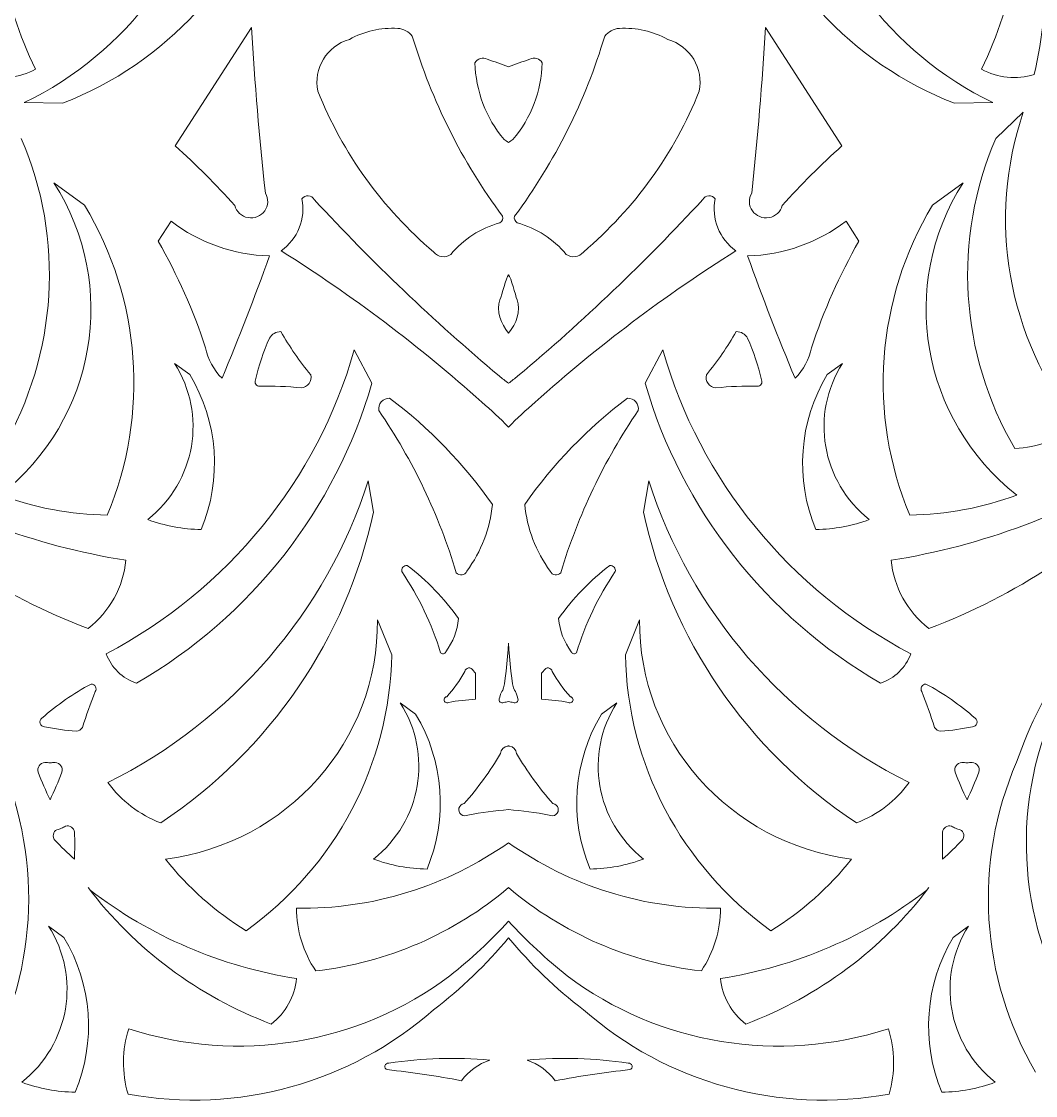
# Model space of a CAD drawing. Header units: millimetres. Extents: x -388 to 390, y -1187 to 1583.
# Drawn here: x -125.2 to 135.4, y -569.1 to -293 of the extents above; entities that cross this region are included whole.
import ezdxf

# ---------------------------------------------------------------- set-up
doc = ezdxf.new("R2010")
doc.units = ezdxf.units.MM
doc.header["$MEASUREMENT"] = 0
doc.layers.add('Livello 1', color=7, linetype='Continuous')

msp = doc.modelspace()

# ---------------------------------------------------------------- linework, layer by layer
at = {"layer": 'Livello 1', "color": 2, "lineweight": 9}
msp.add_open_spline([(-388, -1049.5), (-388, -1049.5), (388, -1049.5), (388, -1049.5), (388, -1049.5), (388, -1049.5), (388, 1049.5), (388, 1049.5), (388, 1049.5), (388, 1049.5), (-388, 1049.5), (-388, 1049.5), (-388, 1049.5), (-388, 1049.5), (-388, -1049.5), (-388, -1049.5)], degree=3, knots=[0, 0, 0, 0, 0.2, 0.2, 0.2, 0.2, 0.4, 0.4, 0.4, 0.4, 0.6, 0.6, 0.6, 0.6, 1, 1, 1, 1], dxfattribs=at)
at = {"layer": 'Livello 1', "color": 242, "lineweight": 9}
msp.add_open_spline([(323.5, -969.5005), (323.5, -969.5005), (-323.5, -969.5005), (-323.5, -969.5005), (-323.5, -969.5005), (-323.5, -969.5005), (-323.5, 969.5005), (-323.5, 969.5005), (-323.5, 969.5005), (-323.5, 969.5005), (323.5, 969.5005), (323.5, 969.5005), (323.5, 969.5005), (323.5, 969.5005), (323.5, 60.8387), (323.5, 60.8387), (323.5, 60.8387), (323.5, 60.8387), (257.4997, -137.4998), (257.4997, -137.4998), (257.4997, -137.4998), (257.4997, -137.4998), (323.5, -174.5014), (323.5, -174.5014), (323.5, -174.5014), (323.5, -174.5014), (323.5, -969.5005), (323.5, -969.5005)], degree=3, knots=[0, 0, 0, 0, 0.125, 0.125, 0.125, 0.125, 0.25, 0.25, 0.25, 0.25, 0.375, 0.375, 0.375, 0.375, 0.5, 0.5, 0.5, 0.5, 0.625, 0.625, 0.625, 0.625, 0.75, 0.75, 0.75, 0.75, 1, 1, 1, 1], dxfattribs=at)
at = {"layer": 'Livello 1', "color": 177, "lineweight": 9}
for points in [[(-75.5547, -247.4205), (-79.5575, -276.1619), (-97.9034, -301.0734), (-124.4986, -313.88)], [(75.5547, -247.4205), (79.5575, -276.1619), (97.9034, -301.0734), (124.4986, -313.88)], [(-121.5693, -305.288), (-129.9143, -287.9162), (-133.6223, -268.7575), (-132.3468, -249.6025)], [(121.5693, -305.288), (129.9143, -287.9162), (133.6223, -268.7575), (132.3468, -249.6025)], [(135.0842, -306.6619), (139.7044, -287.486), (138.6582, -267.4198), (132.0677, -248.8037)], [(-60.0448, -254.7147), (-67.7946, -281.741), (-87.9801, -303.6845), (-114.6331, -314.057)], [(60.0448, -254.7147), (67.7946, -281.741), (87.9801, -303.6845), (114.6331, -314.057)], [(-85.6873, -324.9808), (-85.6873, -324.9808), (-66.0509, -294.5341), (-66.0509, -294.5341)], [(-62.4895, -337.1817), (-64.0318, -322.9963), (-65.2194, -308.7763), (-66.0509, -294.5341)], [(-40.9097, -297.6153), (-37.1207, -295.5465), (-32.8123, -294.5648), (-28.4792, -294.7834)], [(-28.4792, -294.7834), (-26.989, -294.889), (-25.6193, -295.6235), (-24.7267, -296.7961)], [(28.4792, -294.7834), (26.989, -294.889), (25.6193, -295.6235), (24.7267, -296.7961)], [(40.9097, -297.6153), (37.1207, -295.5465), (32.8123, -294.5648), (28.4792, -294.7834)], [(62.4895, -337.1817), (64.0318, -322.9963), (65.2194, -308.7763), (66.0509, -294.5341)], [(85.6873, -324.9808), (85.6873, -324.9808), (66.0509, -294.5341), (66.0509, -294.5341)], [(-48.9953, -310.9312), (-50.2159, -305.1156), (-46.7128, -299.3463), (-40.9097, -297.6153)], [(-1.5632, -343.0925), (-11.9236, -329.0647), (-19.7576, -313.4071), (-24.7267, -296.7961)], [(1.5632, -343.0925), (11.9236, -329.0647), (19.7576, -313.4071), (24.7267, -296.7961)], [(48.9953, -310.9312), (50.2159, -305.1156), (46.7128, -299.3463), (40.9097, -297.6153)], [(-8.6273, -303.6279), (-8.0064, -302.5426), (-6.6207, -302.1306), (-5.4877, -302.6945)], [(-1.1336, -323.3961), (-5.8209, -317.8127), (-8.4595, -310.8522), (-8.6273, -303.6279)], [(-5.4877, -302.6945), (-3.6501, -303.3446), (-1.8207, -304.0169), (0, -304.711)], [(5.4877, -302.6945), (3.6501, -303.3446), (1.8207, -304.0169), (0, -304.711)], [(1.1336, -323.3961), (5.8209, -317.8127), (8.4595, -310.8522), (8.6273, -303.6279)], [(8.6273, -303.6279), (8.0064, -302.5426), (6.6207, -302.1306), (5.4877, -302.6945)], [(-121.5693, -305.288), (-125.6978, -307.5196), (-130.5751, -308.0154), (-135.0842, -306.6619)], [(121.5693, -305.288), (125.6978, -307.5196), (130.5751, -308.0154), (135.0842, -306.6619)], [(-19.2247, -352.2967), (-32.4321, -341.0776), (-42.65, -326.8803), (-48.9953, -310.9312)], [(19.2247, -352.2967), (32.4321, -341.0776), (42.65, -326.8803), (48.9953, -310.9312)], [(-124.4986, -313.88), (-124.4986, -313.88), (-114.6331, -314.057), (-114.6331, -314.057)], [(124.4986, -313.88), (124.4986, -313.88), (114.6331, -314.057), (114.6331, -314.057)], [(-132.2921, -316.3356), (-122.9442, -343.8623), (-128.1963, -374.1362), (-146.3038, -397.101)], [(132.2921, -316.3356), (122.9442, -343.8623), (128.1963, -374.1362), (146.3038, -397.101)], [(132.2921, -316.3356), (132.2921, -316.3356), (125.2384, -323.0879), (125.2384, -323.0879)], [(-125.2384, -323.0879), (-114.0783, -348.9462), (-115.8791, -378.4188), (-130.1083, -402.7915)], [(-85.6873, -324.9808), (-80.2876, -329.8225), (-75.1645, -334.9516), (-70.3414, -340.3449)], [(0, -324.0901), (-0.3782, -323.8592), (-0.7561, -323.6278), (-1.1336, -323.3961)], [(0, -324.0901), (0.3782, -323.8592), (0.7561, -323.6278), (1.1336, -323.3961)], [(85.6873, -324.9808), (80.2876, -329.8225), (75.1645, -334.9516), (70.3414, -340.3449)], [(125.2384, -323.0879), (114.0783, -348.9462), (115.8791, -378.4188), (130.1083, -402.7915)], [(-116.8467, -334.4813), (-100.046, -360.804), (-105.9462, -395.2557), (-130.5986, -414.7791)], [(-116.8467, -334.4813), (-116.8467, -334.4813), (-108.9507, -340.2722), (-108.9507, -340.2722)], [(116.8467, -334.4813), (100.046, -360.804), (105.9462, -395.2557), (130.5986, -414.7791)], [(116.8467, -334.4813), (116.8467, -334.4813), (108.9507, -340.2722), (108.9507, -340.2722)], [(-53.103, -338.5809), (-52.0753, -343.6865), (-54.1613, -348.9127), (-58.4531, -351.9848)], [(-2.4214, -384.1532), (-19.2257, -370.0287), (-35.0958, -354.8732), (-49.9358, -338.7786)], [(2.4214, -384.1532), (19.2257, -370.0287), (35.0958, -354.8732), (49.9358, -338.7786)], [(53.103, -338.5809), (52.0753, -343.6865), (54.1613, -348.9127), (58.4531, -351.9848)], [(-108.9507, -340.2722), (-94.4291, -364.4791), (-92.2735, -393.9288), (-103.1213, -419.914)], [(108.9507, -340.2722), (94.4291, -364.4791), (92.2735, -393.9288), (103.1213, -419.914)], [(-86.7348, -344.3742), (-86.7348, -344.3742), (-90.0393, -349.4981), (-90.0393, -349.4981)], [(-61.434, -353.2939), (-70.6218, -353.0272), (-79.4839, -349.903), (-86.7348, -344.3742)], [(-14.833, -352.9109), (-11.5913, -348.9822), (-7.1861, -346.1321), (-2.2226, -344.7525)], [(-1.5632, -343.0925), (-1.3436, -343.729), (-1.6213, -344.4281), (-2.2226, -344.7525)], [(1.5632, -343.0925), (1.3436, -343.729), (1.6213, -344.4281), (2.2226, -344.7525)], [(14.833, -352.9109), (11.5913, -348.9822), (7.1861, -346.1321), (2.2226, -344.7525)], [(61.434, -353.2939), (70.6218, -353.0272), (79.4839, -349.903), (86.7348, -344.3742)], [(86.7348, -344.3742), (86.7348, -344.3742), (90.0393, -349.4981), (90.0393, -349.4981)], [(-90.0393, -349.4981), (-85.0709, -358.2117), (-80.9845, -367.3797), (-77.8384, -376.8713)], [(90.0393, -349.4981), (85.0709, -358.2117), (80.9845, -367.3797), (77.8384, -376.8713)], [(-61.434, -353.2939), (-65.2445, -363.8711), (-69.3115, -374.3581), (-73.6317, -384.746)], [(-58.4531, -351.9849), (-40.1443, -363.4746), (-22.8835, -376.4904), (-6.8631, -390.8868)], [(-14.833, -352.9109), (-16.2291, -353.889), (-18.1645, -353.6183), (-19.2247, -352.2967)], [(58.4531, -351.9849), (40.1443, -363.4746), (22.8835, -376.4904), (6.8631, -390.8868)], [(14.833, -352.9109), (16.2291, -353.889), (18.1645, -353.6183), (19.2247, -352.2967)], [(61.434, -353.2939), (65.2445, -363.8711), (69.3115, -374.3581), (73.6317, -384.746)], [(-61.4545, -374.4302), (-60.8567, -373.3976), (-59.747, -372.7497), (-58.5345, -372.7255)], [(-50.8428, -383.8483), (-53.71, -380.3505), (-56.2824, -376.6306), (-58.5345, -372.7255)], [(50.8428, -383.8483), (53.71, -380.3505), (56.2824, -376.6306), (58.5345, -372.7255)], [(61.4545, -374.4302), (60.8567, -373.3976), (59.747, -372.7497), (58.5345, -372.7255)], [(-65.0205, -385.1723), (-64.1754, -381.491), (-62.9815, -377.8948), (-61.4545, -374.4302)], [(65.0205, -385.1723), (64.1754, -381.491), (62.9815, -377.8948), (61.4545, -374.4302)], [(-39.6518, -377.4457), (-49.1256, -410.9014), (-72.1458, -439.1214), (-103.3835, -455.5737)], [(-73.6317, -384.746), (-75.8079, -382.5925), (-77.2734, -379.8492), (-77.8384, -376.8713)], [(-39.6518, -377.4457), (-39.6518, -377.4457), (-35.1098, -386.0183), (-35.1098, -386.0183)], [(39.6518, -377.4457), (39.6518, -377.4457), (35.1098, -386.0183), (35.1098, -386.0183)], [(39.6518, -377.4457), (49.1256, -410.9014), (72.1458, -439.1214), (103.3835, -455.5737)], [(73.6317, -384.746), (75.8079, -382.5925), (77.2734, -379.8492), (77.8384, -376.8713)], [(-85.8476, -380.9028), (-77.4473, -394.0641), (-80.3973, -411.2899), (-92.7235, -421.0517)], [(-85.8476, -380.9028), (-85.8476, -380.9028), (-81.8996, -383.7982), (-81.8996, -383.7982)], [(85.8476, -380.9028), (77.4473, -394.0641), (80.3973, -411.2899), (92.7235, -421.0517)], [(85.8476, -380.9028), (85.8476, -380.9028), (81.8996, -383.7982), (81.8996, -383.7982)], [(-35.1098, -386.0183), (-44.4396, -418.3533), (-66.088, -445.9541), (-95.594, -463.1329)], [(-81.8996, -383.7982), (-74.6388, -395.9017), (-73.561, -410.6265), (-78.9849, -423.6192)], [(0, -386.0334), (-0.8074, -385.407), (-1.6146, -384.7802), (-2.4214, -384.1532)], [(0, -386.0334), (0.8074, -385.407), (1.6146, -384.7802), (2.4214, -384.1532)], [(35.1098, -386.0183), (44.4396, -418.3533), (66.088, -445.9541), (95.594, -463.1329)], [(81.8996, -383.7982), (74.6388, -395.9017), (73.561, -410.6265), (78.9849, -423.6192)], [(-63.9785, -386.784), (-60.4089, -386.6819), (-56.8364, -386.8304), (-53.2886, -387.2288)], [(63.9785, -386.784), (60.4089, -386.6819), (56.8364, -386.8304), (53.2886, -387.2288)], [(-30.5732, -389.836), (-20.3662, -397.5383), (-11.453, -406.756), (-4.157, -417.1544)], [(-6.8631, -390.8868), (-4.4787, -392.9209), (-2.1888, -395.0578), (0, -397.2906)], [(6.8631, -390.8868), (4.4787, -392.9209), (2.1888, -395.0578), (0, -397.2906)], [(30.5732, -389.836), (20.3662, -397.5383), (11.453, -406.756), (4.157, -417.1544)], [(-33.3457, -393.0284), (-24.5812, -405.8559), (-17.8629, -419.9144), (-13.4217, -434.7205)], [(33.3457, -393.0284), (24.5812, -405.8559), (17.8629, -419.9144), (13.4217, -434.7205)], [(130.1085, -402.7919), (135.957, -402.4736), (141.5844, -400.4963), (146.3041, -397.1013)], [(-98.3227, -431.5227), (-121.7919, -427.7993), (-144.2324, -419.4088), (-164.2596, -406.869)], [(98.3227, -431.5227), (121.7919, -427.7993), (144.2324, -419.4088), (164.2596, -406.869)], [(-108.0344, -449.0587), (-130.2829, -440.6484), (-150.317, -427.4551), (-166.6573, -410.4526)], [(-36.052, -411.0913), (-46.8072, -444.6953), (-70.916, -472.6566), (-102.9551, -488.6849)], [(-36.052, -411.0913), (-36.052, -411.0913), (-34.6814, -419.1294), (-34.6814, -419.1294)], [(36.052, -411.0913), (36.052, -411.0913), (34.6814, -419.1294), (34.6814, -419.1294)], [(36.052, -411.0913), (46.8072, -444.6953), (70.916, -472.6566), (102.9551, -488.6849)], [(108.0344, -449.0587), (130.2829, -440.6484), (150.317, -427.4551), (166.6573, -410.4526)], [(-103.1215, -419.9145), (-112.5156, -419.7745), (-121.8131, -418.0369), (-130.5989, -414.7793)], [(103.1215, -419.9145), (112.5156, -419.7745), (121.8131, -418.0369), (130.5989, -414.7793)], [(-34.6814, -419.1294), (-41.6654, -451.6924), (-61.2755, -480.3383), (-89.3906, -499.0471)], [(-4.157, -417.1544), (-4.7414, -423.3471), (-7.0078, -429.2742), (-10.7213, -434.3209)], [(4.157, -417.1544), (4.7414, -423.3471), (7.0078, -429.2742), (10.7213, -434.3209)], [(34.6814, -419.1294), (41.6654, -451.6924), (61.2755, -480.3383), (89.3906, -499.0471)], [(-78.985, -423.6194), (-83.682, -423.5494), (-88.3309, -422.6807), (-92.7236, -421.0518)], [(78.985, -423.6194), (83.682, -423.5494), (88.3309, -422.6807), (92.7236, -421.0518)], [(-98.3227, -431.5227), (-98.9975, -438.4145), (-102.5023, -444.7431), (-108.0344, -449.0587)], [(-26.0606, -432.8465), (-20.957, -436.6977), (-16.5004, -441.3065), (-12.8525, -446.5058)], [(26.0606, -432.8465), (20.957, -436.6977), (16.5004, -441.3065), (12.8525, -446.5058)], [(98.3227, -431.5227), (98.9975, -438.4145), (102.5023, -444.7431), (108.0344, -449.0587)], [(164.7306, -433.3787), (149.0513, -446.8368), (137.2671, -464.0959), (130.5618, -483.4224)], [(-27.4468, -434.4428), (-23.0646, -440.8565), (-19.7054, -447.8857), (-17.4848, -455.2889)], [(27.4468, -434.4428), (23.0646, -440.8565), (19.7054, -447.8857), (17.4848, -455.2889)], [(-33.6941, -446.8311), (-33.3551, -477.8651), (-56.722, -504.2719), (-88.1564, -508.3785)], [(-33.6941, -446.8311), (-33.6941, -446.8311), (-30.0338, -455.7985), (-30.0338, -455.7985)], [(-12.8525, -446.5058), (-13.1447, -449.6021), (-14.2779, -452.5656), (-16.1346, -455.089)], [(12.8525, -446.5058), (13.1447, -449.6021), (14.2779, -452.5656), (16.1346, -455.089)], [(33.6941, -446.8311), (33.6941, -446.8311), (30.0338, -455.7985), (30.0338, -455.7985)], [(33.6941, -446.8311), (33.3551, -477.8651), (56.722, -504.2719), (88.1564, -508.3785)], [(0, -452.827), (-0.2664, -456.7207), (-0.8864, -464.2074), (-1.4948, -464.8878)], [(0, -452.827), (0.2664, -456.7207), (0.8864, -464.2074), (1.4948, -464.8878)], [(-95.594, -463.1329), (-99.231, -461.9051), (-102.0984, -459.1226), (-103.3835, -455.5737)], [(-30.0338, -455.7985), (-30.5148, -483.865), (-44.343, -510.1063), (-67.4298, -526.7639)], [(30.0338, -455.7985), (30.5148, -483.865), (44.343, -510.1063), (67.4298, -526.7639)], [(95.594, -463.1329), (99.231, -461.9051), (102.0984, -459.1226), (103.3835, -455.5737)], [(-11.2097, -460.1494), (-12.5387, -462.4509), (-14.105, -464.6131), (-15.8839, -466.6025)], [(-8.5076, -460.5744), (-8.709, -460.3413), (-8.9093, -460.107), (-9.1083, -459.8717)], [(-8.5076, -467.2515), (-8.5076, -467.2515), (-8.5076, -460.5744), (-8.5076, -460.5744)], [(8.5076, -460.5744), (8.709, -460.3413), (8.9093, -460.107), (9.1083, -459.8717)], [(8.5076, -467.2515), (8.5076, -467.2515), (8.5076, -460.5744), (8.5076, -460.5744)], [(11.2097, -460.1494), (12.5387, -462.4509), (14.105, -464.6131), (15.8839, -466.6025)], [(-119.9011, -472.1341), (-116.0741, -468.7033), (-111.8266, -465.7509), (-107.256, -463.3445)], [(119.9011, -472.1341), (116.0741, -468.7033), (111.8266, -465.7509), (107.256, -463.3445)], [(-109.4955, -474.5136), (-108.4989, -471.4049), (-107.4077, -468.3261), (-106.2235, -465.281)], [(109.4955, -474.5136), (108.4989, -471.4049), (107.4077, -468.3261), (106.2235, -465.281)], [(-27.8158, -468.1912), (-19.4155, -481.3527), (-22.3656, -498.5785), (-34.6917, -508.3402)], [(-27.8158, -468.1912), (-27.8158, -468.1912), (-23.8678, -471.0867), (-23.8678, -471.0867)], [(-15.3831, -468.0729), (-13.1114, -467.6566), (-10.8149, -467.3822), (-8.5076, -467.2515)], [(-1.2489, -468.0729), (-0.8334, -467.9968), (-0.4171, -467.9253), (0.0001, -467.8586)], [(1.2489, -468.0729), (0.8334, -467.9968), (0.4171, -467.9253), (-0.0001, -467.8586)], [(15.3831, -468.0729), (13.1114, -467.6566), (10.8149, -467.3822), (8.5076, -467.2515)], [(27.8158, -468.1912), (19.4155, -481.3527), (22.3656, -498.5785), (34.6917, -508.3402)], [(27.8158, -468.1912), (27.8158, -468.1912), (23.8678, -471.0867), (23.8678, -471.0867)], [(-23.8678, -471.0867), (-16.607, -483.1901), (-15.5292, -497.915), (-20.9531, -510.9077)], [(23.8678, -471.0867), (16.607, -483.1901), (15.5292, -497.915), (20.9531, -510.9077)], [(-111.0747, -475.4914), (-113.8159, -475.2728), (-116.5409, -474.8915), (-119.2348, -474.3498)], [(-109.4955, -474.5136), (-109.8628, -475.0375), (-110.4337, -475.391), (-111.0747, -475.4914)], [(109.4955, -474.5136), (109.8628, -475.0375), (110.4337, -475.391), (111.0747, -475.4914)], [(111.0747, -475.4914), (113.8159, -475.2728), (116.5409, -474.8915), (119.2348, -474.3498)], [(137.6156, -476.6702), (128.2676, -504.1969), (133.5197, -534.4706), (151.6272, -557.4355)], [(-2.0768, -481.1738), (-4.7351, -485.7766), (-7.8675, -490.1012), (-11.4252, -494.0799)], [(2.0768, -481.1738), (4.7351, -485.7766), (7.8675, -490.1012), (11.4252, -494.0799)], [(-130.5618, -483.4224), (-119.4018, -509.2808), (-121.2026, -538.7533), (-135.4316, -563.1259)], [(-117.8265, -483.6103), (-118.2715, -483.5715), (-118.7164, -483.5313), (-119.1611, -483.4897)], [(-116.4918, -483.4897), (-116.9366, -483.5313), (-117.3815, -483.5715), (-117.8265, -483.6103)], [(116.4918, -483.4897), (116.9366, -483.5313), (117.3815, -483.5715), (117.8265, -483.6103)], [(117.8265, -483.6103), (118.2715, -483.5715), (118.7164, -483.5313), (119.1611, -483.4897)], [(130.5618, -483.4224), (119.4018, -509.2808), (121.2026, -538.7533), (135.4316, -563.1259)], [(-117.8265, -493.1401), (-118.9274, -490.7937), (-119.9451, -488.4107), (-120.8778, -485.9955)], [(-114.7752, -485.9955), (-115.7079, -488.4107), (-116.7257, -490.7937), (-117.8265, -493.1401)], [(-89.3906, -499.0471), (-94.8439, -496.9546), (-99.557, -493.3541), (-102.9551, -488.6849)], [(89.3906, -499.0471), (94.8439, -496.9546), (99.557, -493.3541), (102.9551, -488.6849)], [(114.7752, -485.9955), (115.7079, -488.4107), (116.7257, -490.7937), (117.8265, -493.1401)], [(117.8265, -493.1401), (118.9274, -490.7937), (119.9451, -488.4107), (120.8778, -485.9955)], [(-10.4238, -497.0206), (-6.9736, -496.3885), (-3.495, -495.9198), (0, -495.6164)], [(10.4238, -497.0206), (6.9736, -496.3885), (3.495, -495.9198), (0, -495.6164)], [(-114.9067, -500.4339), (-115.2907, -500.551), (-115.6749, -500.6668), (-116.0596, -500.7814)], [(-113.8383, -499.8859), (-114.1939, -500.0697), (-114.55, -500.2524), (-114.9067, -500.4339)], [(-111.5321, -501.3952), (-111.4622, -503.7177), (-111.4742, -506.042), (-111.5684, -508.3636)], [(111.5321, -501.3952), (111.4622, -503.7177), (111.4742, -506.042), (111.5684, -508.3636)], [(113.8383, -499.8859), (114.1939, -500.0697), (114.55, -500.2524), (114.9067, -500.4339)], [(114.9067, -500.4339), (115.2907, -500.551), (115.6749, -500.6668), (116.0596, -500.7814)], [(-111.5684, -508.3642), (-113.3065, -506.781), (-114.9881, -505.1394), (-116.6103, -503.4425)], [(0.0001, -504.1199), (-15.7242, -515.2531), (-35.0851, -521.349), (-54.4886, -520.9414)], [(-0.0001, -504.1199), (15.7242, -515.2531), (35.0851, -521.349), (54.4886, -520.9414)], [(111.5684, -508.3642), (113.3065, -506.781), (114.9881, -505.1394), (116.6103, -503.4425)], [(-67.4298, -526.7639), (-75.3756, -521.8576), (-82.389, -515.6365), (-88.1567, -508.3786)], [(-20.9532, -510.9079), (-25.6503, -510.8378), (-30.299, -509.9691), (-34.6919, -508.3402)], [(20.9532, -510.9079), (25.6503, -510.8378), (30.299, -509.9691), (34.6919, -508.3402)], [(67.4298, -526.7639), (75.3756, -521.8576), (82.389, -515.6365), (88.1567, -508.3786)], [(-60.9707, -550.7534), (-79.7503, -543.6545), (-96.0803, -531.4766), (-108.0561, -515.6399)], [(0, -515.6863), (-13.9012, -527.477), (-31.1523, -534.9633), (-49.5506, -537.0733)], [(0, -515.6863), (13.9012, -527.477), (31.1523, -534.9633), (49.5506, -537.0733)], [(60.9707, -550.7534), (79.7503, -543.6545), (96.0803, -531.4766), (108.0561, -515.6399)], [(-54.4964, -539.0627), (-73.8582, -535.991), (-92.108, -528.165), (-107.5402, -516.3165)], [(54.4964, -539.0627), (73.8582, -535.991), (92.108, -528.165), (107.5402, -516.3165)], [(-49.5506, -537.0733), (-52.7616, -532.279), (-54.4773, -526.6738), (-54.4886, -520.9414)], [(49.5506, -537.0733), (52.7616, -532.279), (54.4773, -526.6738), (54.4886, -520.9414)], [(0, -524.2725), (-4.6213, -529.3529), (-9.661, -534.0572), (-15.07, -538.337)], [(0, -524.2725), (4.6213, -529.3529), (9.661, -534.0572), (15.07, -538.337)], [(-118.2239, -525.5616), (-109.8236, -538.723), (-112.7738, -555.9489), (-125.1, -565.7105)], [(-118.2239, -525.5616), (-118.2239, -525.5616), (-114.2761, -528.4571), (-114.2761, -528.4571)], [(118.2239, -525.5616), (109.8236, -538.723), (112.7738, -555.9489), (125.1, -565.7105)], [(118.2239, -525.5616), (118.2239, -525.5616), (114.2761, -528.4571), (114.2761, -528.4571)], [(-114.2761, -528.4571), (-107.0151, -540.5605), (-105.9374, -555.2854), (-111.3613, -568.278)], [(0, -528.5669), (-5.6796, -535.4284), (-12.1428, -541.6393), (-19.2674, -547.076)], [(0, -528.5669), (5.6796, -535.4284), (12.1428, -541.6393), (19.2674, -547.076)], [(114.2761, -528.4571), (107.0151, -540.5605), (105.9374, -555.2854), (111.3613, -568.278)], [(-15.0699, -538.337), (-38.5615, -556.0256), (-69.5036, -561.1231), (-97.6181, -551.9362)], [(15.0699, -538.337), (38.5615, -556.0256), (69.5036, -561.1231), (97.6181, -551.9362)], [(-54.4964, -539.0627), (-54.9462, -543.6573), (-57.2828, -547.8764), (-60.9707, -550.7534)], [(54.4964, -539.0627), (54.9462, -543.6573), (57.2828, -547.8764), (60.9707, -550.7534)], [(-19.2674, -547.076), (-40.5533, -565.8912), (-69.5876, -573.9152), (-97.7858, -568.7756)], [(19.2674, -547.076), (40.5533, -565.8912), (69.5876, -573.9152), (97.7858, -568.7756)], [(-97.7858, -568.7756), (-99.4012, -563.2654), (-99.3429, -557.4144), (-97.6181, -551.9362)], [(97.7858, -568.7756), (99.4012, -563.2654), (99.3429, -557.4144), (97.6181, -551.9362)], [(-30.7542, -560.8127), (-22.1716, -559.512), (-13.4592, -559.2454), (-4.8119, -560.0184)], [(-4.8119, -560.0183), (-7.7471, -561.0022), (-10.2775, -562.8691), (-12.0872, -565.3035)], [(30.7542, -560.8127), (22.1499, -559.5087), (13.4151, -559.2441), (4.7463, -560.0242)], [(12.0143, -565.3173), (10.2075, -562.8811), (7.6796, -561.0114), (4.7463, -560.0242)], [(-31.1649, -562.466), (-24.7679, -563.1604), (-18.4035, -564.1071), (-12.0872, -565.3035)], [(31.1649, -562.466), (24.7433, -563.163), (18.3545, -564.1144), (12.0143, -565.3173)], [(-111.3613, -568.2782), (-116.0584, -568.2083), (-120.7072, -567.3395), (-125.1001, -565.7106)], [(111.3613, -568.2782), (116.0584, -568.2083), (120.7072, -567.3395), (125.1001, -565.7106)]]:
    msp.add_open_spline(points, degree=3, dxfattribs=at)
for points, knots in [([(-62.4895, -337.1817), (-61.6394, -338.5964), (-61.7101, -340.3662), (-62.6703, -341.7118), (-62.6703, -341.7118), (-63.6306, -343.0572), (-65.3042, -343.7315), (-66.9541, -343.4375), (-66.9541, -343.4375), (-68.604, -343.1435), (-69.9275, -341.9352), (-70.3414, -340.3449)], [0, 0, 0, 0, 0.25, 0.25, 0.25, 0.25, 0.5, 0.5, 0.5, 0.5, 1, 1, 1, 1]), ([(-53.103, -338.5809), (-52.7224, -338.0749), (-52.105, -337.7931), (-51.4643, -337.8332), (-51.4643, -337.8332), (-50.8235, -337.8731), (-50.2476, -338.2293), (-49.9358, -338.7786)], [0, 0, 0, 0, 0.33333333, 0.33333333, 0.33333333, 0.33333333, 1, 1, 1, 1]), ([(53.103, -338.5809), (52.7224, -338.0749), (52.105, -337.7931), (51.4643, -337.8332), (51.4643, -337.8332), (50.8235, -337.8731), (50.2476, -338.2293), (49.9358, -338.7786)], [0, 0, 0, 0, 0.33333333, 0.33333333, 0.33333333, 0.33333333, 1, 1, 1, 1]), ([(62.4895, -337.1817), (61.6394, -338.5964), (61.7101, -340.3662), (62.6703, -341.7118), (62.6703, -341.7118), (63.6306, -343.0572), (65.3042, -343.7315), (66.9541, -343.4375), (66.9541, -343.4375), (68.604, -343.1435), (69.9275, -341.9352), (70.3414, -340.3449)], [0, 0, 0, 0, 0.25, 0.25, 0.25, 0.25, 0.5, 0.5, 0.5, 0.5, 1, 1, 1, 1]), ([(0, -373.1331), (-1.9767, -370.8303), (-3.237, -367.2988), (-2.2098, -364.5952), (-2.2098, -364.5952), (-1.7248, -363.3187), (-0.6435, -358.858), (0, -358.181)], [0, 0, 0, 0, 0.33333333, 0.33333333, 0.33333333, 0.33333333, 1, 1, 1, 1]), ([(0, -373.1331), (1.9767, -370.8303), (3.237, -367.2988), (2.2098, -364.5952), (2.2098, -364.5952), (1.7248, -363.3187), (0.6435, -358.858), (0, -358.181)], [0, 0, 0, 0, 0.33333333, 0.33333333, 0.33333333, 0.33333333, 1, 1, 1, 1]), ([(-63.9785, -386.784), (-64.374, -386.7847), (-64.7423, -386.5867), (-64.9538, -386.2595), (-64.9538, -386.2595), (-65.1653, -385.9324), (-65.1905, -385.5218), (-65.0205, -385.1723)], [0, 0, 0, 0, 0.33333333, 0.33333333, 0.33333333, 0.33333333, 1, 1, 1, 1]), ([(-50.8428, -383.8483), (-50.6498, -384.6202), (-50.8084, -385.4361), (-51.2776, -386.0847), (-51.2776, -386.0847), (-51.7469, -386.7332), (-52.4805, -387.1506), (-53.2886, -387.2288)], [0, 0, 0, 0, 0.33333333, 0.33333333, 0.33333333, 0.33333333, 1, 1, 1, 1]), ([(50.8428, -383.8483), (50.6498, -384.6202), (50.8084, -385.4361), (51.2776, -386.0847), (51.2776, -386.0847), (51.7469, -386.7332), (52.4805, -387.1506), (53.2886, -387.2288)], [0, 0, 0, 0, 0.33333333, 0.33333333, 0.33333333, 0.33333333, 1, 1, 1, 1]), ([(63.9785, -386.784), (64.374, -386.7847), (64.7423, -386.5867), (64.9538, -386.2595), (64.9538, -386.2595), (65.1653, -385.9324), (65.1905, -385.5218), (65.0205, -385.1723)], [0, 0, 0, 0, 0.33333333, 0.33333333, 0.33333333, 0.33333333, 1, 1, 1, 1]), ([(-33.3457, -393.0284), (-33.4656, -392.2346), (-33.23, -391.4287), (-32.6989, -390.8172), (-32.6989, -390.8172), (-32.1679, -390.2058), (-31.3931, -389.8481), (-30.5732, -389.836)], [0, 0, 0, 0, 0.33333333, 0.33333333, 0.33333333, 0.33333333, 1, 1, 1, 1]), ([(33.3457, -393.0284), (33.4656, -392.2346), (33.23, -391.4287), (32.6989, -390.8172), (32.6989, -390.8172), (32.1679, -390.2058), (31.3931, -389.8481), (30.5732, -389.836)], [0, 0, 0, 0, 0.33333333, 0.33333333, 0.33333333, 0.33333333, 1, 1, 1, 1]), ([(-27.4468, -434.4428), (-27.5068, -434.0458), (-27.3889, -433.6428), (-27.1234, -433.3372), (-27.1234, -433.3372), (-26.8579, -433.0314), (-26.4705, -432.8526), (-26.0606, -432.8465)], [0, 0, 0, 0, 0.33333333, 0.33333333, 0.33333333, 0.33333333, 1, 1, 1, 1]), ([(27.4468, -434.4428), (27.5068, -434.0458), (27.3889, -433.6428), (27.1234, -433.3372), (27.1234, -433.3372), (26.8579, -433.0314), (26.4705, -432.8526), (26.0606, -432.8465)], [0, 0, 0, 0, 0.33333333, 0.33333333, 0.33333333, 0.33333333, 1, 1, 1, 1]), ([(-10.7213, -434.3209), (-10.9219, -434.8389), (-11.3925, -435.2107), (-11.9521, -435.2935), (-11.9521, -435.2935), (-12.5117, -435.3764), (-13.0735, -435.1574), (-13.4217, -434.7205)], [0, 0, 0, 0, 0.33333333, 0.33333333, 0.33333333, 0.33333333, 1, 1, 1, 1]), ([(10.7213, -434.3209), (10.9219, -434.8389), (11.3925, -435.2107), (11.9521, -435.2935), (11.9521, -435.2935), (12.5117, -435.3764), (13.0735, -435.1574), (13.4217, -434.7205)], [0, 0, 0, 0, 0.33333333, 0.33333333, 0.33333333, 0.33333333, 1, 1, 1, 1]), ([(-16.1346, -455.089), (-16.2348, -455.3479), (-16.4702, -455.5339), (-16.75, -455.5753), (-16.75, -455.5753), (-17.0298, -455.6167), (-17.3108, -455.5073), (-17.4848, -455.2889)], [0, 0, 0, 0, 0.33333333, 0.33333333, 0.33333333, 0.33333333, 1, 1, 1, 1]), ([(16.1346, -455.089), (16.2348, -455.3479), (16.4702, -455.5339), (16.75, -455.5753), (16.75, -455.5753), (17.0298, -455.6167), (17.3108, -455.5073), (17.4848, -455.2889)], [0, 0, 0, 0, 0.33333333, 0.33333333, 0.33333333, 0.33333333, 1, 1, 1, 1]), ([(-11.2097, -460.1494), (-11.1584, -459.6588), (-10.7702, -459.2665), (-10.2708, -459.2005), (-10.2708, -459.2005), (-9.7713, -459.1344), (-9.2907, -459.412), (-9.1083, -459.8717)], [0, 0, 0, 0, 0.33333333, 0.33333333, 0.33333333, 0.33333333, 1, 1, 1, 1]), ([(11.2097, -460.1494), (11.1584, -459.6588), (10.7702, -459.2665), (10.2708, -459.2005), (10.2708, -459.2005), (9.7713, -459.1344), (9.2907, -459.412), (9.1083, -459.8717)], [0, 0, 0, 0, 0.33333333, 0.33333333, 0.33333333, 0.33333333, 1, 1, 1, 1]), ([(-107.256, -463.3445), (-106.7939, -463.3595), (-106.376, -463.6168), (-106.1621, -464.0178), (-106.1621, -464.0178), (-105.9483, -464.4189), (-105.9717, -464.9017), (-106.2235, -465.281)], [0, 0, 0, 0, 0.33333333, 0.33333333, 0.33333333, 0.33333333, 1, 1, 1, 1]), ([(107.256, -463.3445), (106.7939, -463.3595), (106.376, -463.6168), (106.1621, -464.0178), (106.1621, -464.0178), (105.9483, -464.4189), (105.9717, -464.9017), (106.2235, -465.281)], [0, 0, 0, 0, 0.33333333, 0.33333333, 0.33333333, 0.33333333, 1, 1, 1, 1]), ([(-15.3831, -468.0729), (-15.6653, -468.2225), (-16.0115, -468.1936), (-16.2637, -467.9992), (-16.2637, -467.9992), (-16.5158, -467.8048), (-16.6257, -467.4822), (-16.5432, -467.1786), (-16.5432, -467.1786), (-16.4605, -466.875), (-16.2014, -466.6485), (-15.8839, -466.6025)], [0, 0, 0, 0, 0.25, 0.25, 0.25, 0.25, 0.5, 0.5, 0.5, 0.5, 1, 1, 1, 1]), ([(-1.249, -468.0729), (-1.5313, -468.2225), (-1.8775, -468.1936), (-2.1296, -467.9992), (-2.1296, -467.9992), (-2.3818, -467.8048), (-2.4916, -467.4822), (-2.4091, -467.1786), (-2.4091, -467.1786), (-2.3265, -466.8751), (-1.8123, -464.9337), (-1.4947, -464.8877)], [0, 0, 0, 0, 0.25, 0.25, 0.25, 0.25, 0.5, 0.5, 0.5, 0.5, 1, 1, 1, 1]), ([(1.249, -468.0729), (1.5313, -468.2225), (1.8775, -468.1936), (2.1296, -467.9992), (2.1296, -467.9992), (2.3818, -467.8048), (2.4916, -467.4822), (2.4091, -467.1786), (2.4091, -467.1786), (2.3265, -466.8751), (1.8123, -464.9337), (1.4947, -464.8877)], [0, 0, 0, 0, 0.25, 0.25, 0.25, 0.25, 0.5, 0.5, 0.5, 0.5, 1, 1, 1, 1]), ([(15.3831, -468.0729), (15.6653, -468.2225), (16.0115, -468.1936), (16.2637, -467.9992), (16.2637, -467.9992), (16.5158, -467.8048), (16.6257, -467.4822), (16.5432, -467.1786), (16.5432, -467.1786), (16.4605, -466.875), (16.2014, -466.6485), (15.8839, -466.6025)], [0, 0, 0, 0, 0.25, 0.25, 0.25, 0.25, 0.5, 0.5, 0.5, 0.5, 1, 1, 1, 1]), ([(-119.2348, -474.3498), (-119.7638, -474.321), (-120.2171, -473.9695), (-120.3667, -473.472), (-120.3667, -473.472), (-120.5164, -472.9746), (-120.3299, -472.4389), (-119.9011, -472.1341)], [0, 0, 0, 0, 0.33333333, 0.33333333, 0.33333333, 0.33333333, 1, 1, 1, 1]), ([(119.2348, -474.3498), (119.7638, -474.321), (120.2171, -473.9695), (120.3667, -473.472), (120.3667, -473.472), (120.5164, -472.9746), (120.3299, -472.4389), (119.9011, -472.1341)], [0, 0, 0, 0, 0.33333333, 0.33333333, 0.33333333, 0.33333333, 1, 1, 1, 1]), ([(-2.0768, -481.1738), (-1.9743, -480.1925), (-1.1979, -479.4078), (-0.1991, -479.2758), (-0.1991, -479.2758), (-0.1326, -479.2671), (-0.0662, -479.2611), (-0.0001, -479.2584)], [0, 0, 0, 0, 0.33333333, 0.33333333, 0.33333333, 0.33333333, 1, 1, 1, 1]), ([(2.0768, -481.1738), (1.9743, -480.1925), (1.1979, -479.4078), (0.1991, -479.2758), (0.1991, -479.2758), (0.1326, -479.2671), (0.0662, -479.2611), (0.0001, -479.2584)], [0, 0, 0, 0, 0.33333333, 0.33333333, 0.33333333, 0.33333333, 1, 1, 1, 1]), ([(-120.8778, -485.9955), (-121.05, -485.4362), (-120.9571, -484.8307), (-120.6248, -484.3454), (-120.6248, -484.3454), (-120.2923, -483.8603), (-119.7553, -483.5463), (-119.1611, -483.4897)], [0, 0, 0, 0, 0.33333333, 0.33333333, 0.33333333, 0.33333333, 1, 1, 1, 1]), ([(-116.4918, -483.4897), (-115.8977, -483.5463), (-115.3607, -483.8603), (-115.0283, -484.3454), (-115.0283, -484.3454), (-114.6958, -484.8307), (-114.603, -485.4362), (-114.7752, -485.9954)], [0, 0, 0, 0, 0.33333333, 0.33333333, 0.33333333, 0.33333333, 1, 1, 1, 1]), ([(116.4918, -483.4897), (115.8977, -483.5463), (115.3607, -483.8603), (115.0283, -484.3454), (115.0283, -484.3454), (114.6958, -484.8307), (114.603, -485.4362), (114.7752, -485.9954)], [0, 0, 0, 0, 0.33333333, 0.33333333, 0.33333333, 0.33333333, 1, 1, 1, 1]), ([(120.8778, -485.9955), (121.05, -485.4362), (120.9571, -484.8307), (120.6248, -484.3454), (120.6248, -484.3454), (120.2923, -483.8603), (119.7553, -483.5463), (119.1611, -483.4897)], [0, 0, 0, 0, 0.33333333, 0.33333333, 0.33333333, 0.33333333, 1, 1, 1, 1]), ([(-10.4237, -497.0206), (-10.9883, -497.32), (-11.6805, -497.2619), (-12.1849, -496.8731), (-12.1849, -496.8731), (-12.6893, -496.4843), (-12.909, -495.8392), (-12.7438, -495.232), (-12.7438, -495.232), (-12.5787, -494.6248), (-12.0604, -494.172), (-11.4252, -494.0799)], [0, 0, 0, 0, 0.25, 0.25, 0.25, 0.25, 0.5, 0.5, 0.5, 0.5, 1, 1, 1, 1]), ([(10.4237, -497.0206), (10.9883, -497.32), (11.6805, -497.2619), (12.1849, -496.8731), (12.1849, -496.8731), (12.6893, -496.4843), (12.909, -495.8392), (12.7438, -495.232), (12.7438, -495.232), (12.5787, -494.6248), (12.0604, -494.172), (11.4252, -494.0799)], [0, 0, 0, 0, 0.25, 0.25, 0.25, 0.25, 0.5, 0.5, 0.5, 0.5, 1, 1, 1, 1]), ([(-113.8383, -499.8859), (-113.3242, -499.7336), (-112.7672, -499.8147), (-112.3207, -500.107), (-112.3207, -500.107), (-111.8741, -500.3993), (-111.5847, -500.8719), (-111.5321, -501.3952)], [0, 0, 0, 0, 0.33333333, 0.33333333, 0.33333333, 0.33333333, 1, 1, 1, 1]), ([(113.8383, -499.8859), (113.3242, -499.7336), (112.7672, -499.8147), (112.3207, -500.107), (112.3207, -500.107), (111.8741, -500.3993), (111.5847, -500.8719), (111.5321, -501.3952)], [0, 0, 0, 0, 0.33333333, 0.33333333, 0.33333333, 0.33333333, 1, 1, 1, 1]), ([(-116.6103, -503.4425), (-116.9496, -503.0348), (-117.0844, -502.4998), (-116.9778, -501.9846), (-116.9778, -501.9846), (-116.8711, -501.4693), (-116.5342, -501.0278), (-116.0596, -500.7814)], [0, 0, 0, 0, 0.33333333, 0.33333333, 0.33333333, 0.33333333, 1, 1, 1, 1]), ([(116.6103, -503.4425), (116.9496, -503.0348), (117.0844, -502.4998), (116.9778, -501.9846), (116.9778, -501.9846), (116.8711, -501.4693), (116.5342, -501.0278), (116.0596, -500.7814)], [0, 0, 0, 0, 0.33333333, 0.33333333, 0.33333333, 0.33333333, 1, 1, 1, 1]), ([(-31.1649, -562.466), (-31.6035, -562.332), (-31.8603, -561.8877), (-31.7518, -561.4509), (-31.7518, -561.4509), (-31.6432, -561.014), (-31.2065, -560.7346), (-30.7542, -560.8127)], [0, 0, 0, 0, 0.33333333, 0.33333333, 0.33333333, 0.33333333, 1, 1, 1, 1]), ([(31.1649, -562.466), (31.6035, -562.332), (31.8603, -561.8877), (31.7518, -561.4509), (31.7518, -561.4509), (31.6432, -561.014), (31.2065, -560.7346), (30.7542, -560.8127)], [0, 0, 0, 0, 0.33333333, 0.33333333, 0.33333333, 0.33333333, 1, 1, 1, 1])]:
    msp.add_open_spline(points, degree=3, knots=knots, dxfattribs=at)

doc.saveas('drawing.dxf')
